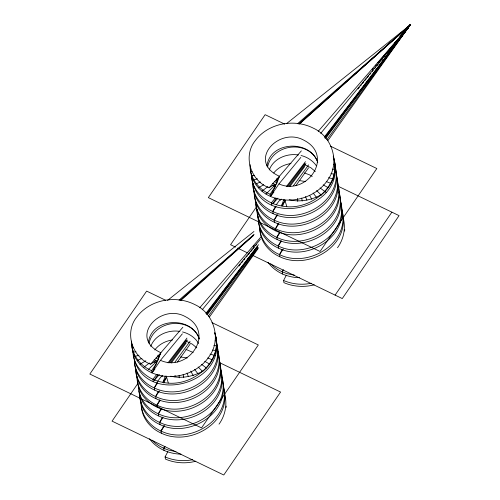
<?xml version="1.0" encoding="UTF-8"?>
<svg xmlns="http://www.w3.org/2000/svg" width="500" height="500" viewBox="0 0 500 500"><rect width="100%" height="100%" fill="white"/><g stroke="black" fill="none" stroke-linecap="round" stroke-linejoin="round"><path stroke-width="0.75" d="M148.431 342.463C151.294 317.425 192.125 315.706 199.275 339.119M266.938 166.044C269.794 141 310.625 139.281 317.775 162.7M215.538 335.981C228.519 385.637 141.387 406.806 133.381 354.919M226.119 407.506L226.244 406.094M334.044 159.562C347.019 209.219 259.887 230.387 251.881 178.5M344.619 231.081L344.75 229.675M174.919 376.887L175.075 375.387M165.312 376.069L162.938 382.331C147.413 380 132.581 367.013 132.938 350.487M283.812 199.65L281.438 205.912C265.919 203.575 251.081 190.594 251.438 174.062M150.75 346.388C154.931 334.988 168.45 329.462 179.894 331.413M269.256 169.963C273.438 158.562 286.95 153.038 298.394 154.994M131.925 344.019C131.644 356.669 140.612 367.938 151.919 372.819L156.606 363.212L160.881 352.694L182.85 327.287M250.425 167.594C250.15 180.25 259.113 191.519 270.419 196.394L275.113 186.794L279.387 176.275L301.35 150.869M163.869 383.056L166.25 377.331M282.669 205.919L284.75 200.906M216.169 342.619C228.025 377.056 184.125 404.462 154.619 390.069L154.281 387.912L157.375 381.95M217.763 351.906C228.738 386.213 185.256 412.925 155.969 398.694L155.631 396.538L158.381 391.238M219.594 361.863C228.656 395.481 186.15 421.587 157.319 407.319L156.981 405.163L159.731 399.862M220.219 368.5C232.081 402.938 188.181 430.344 158.669 415.95L158.331 413.794L161.081 408.488M222.294 379.113C231.356 412.738 188.85 438.844 160.019 424.575L159.681 422.419L162.438 417.113M334.669 166.2C346.531 200.637 302.631 228.044 273.119 213.65L272.781 211.494L275.531 206.188M223.162 386.413C234.144 420.719 190.662 447.431 161.375 433.2L161.038 431.044L163.787 425.737M336.262 175.487C347.244 209.788 303.762 236.5 274.469 222.275L274.131 220.119L276.887 214.812M338.237 186.125C346.606 219.55 304.4 245 275.825 230.9L275.487 228.744L278.238 223.438M180.994 454.131C175.175 454.081 169.425 452.7 164.075 450.45L163.738 448.294L164.769 446.306M338.725 192.075C350.581 226.513 306.681 253.919 277.175 239.525L276.837 237.369L279.587 232.069M195.769 461.231C185.781 463.869 174.919 463.194 165.425 459.075L165.087 456.919L167.838 451.619M340.794 202.694C349.862 236.312 307.35 262.419 278.525 248.15L278.188 245.994L280.938 240.694M341.669 209.994C352.644 244.294 309.163 271.006 279.875 256.775L279.538 254.619L282.288 249.319M299.494 277.706C293.681 277.663 287.925 276.275 282.575 274.031L282.238 271.875L283.269 269.887M314.275 284.806C304.288 287.444 293.425 286.769 283.925 282.656L283.587 280.5L286.337 275.194M161.938 376.788L162.7 375.494M280.444 200.369L281.206 199.075M274.719 184.281L269.069 187.769C250.675 180.931 242.638 156.237 255.263 140.638C268.256 123.069 294.369 118.356 313.463 128.231C332.375 136.838 340.219 162.512 327.95 179.675C315.95 197.931 290.331 205.181 270.419 196.394L270.081 194.237L275.113 186.794L274.719 184.281L272.688 183.244M156.213 360.706L150.569 364.194C132.175 357.35 124.138 332.656 136.756 317.062C149.756 299.494 175.863 294.781 194.963 304.65C213.875 313.263 221.719 338.938 209.444 356.094C197.45 374.356 171.831 381.6 151.919 372.819L151.581 370.662L156.606 363.212L156.213 360.706L154.188 359.663M252.825 183.45C252.819 195.831 261.744 206.694 272.781 211.494L276.137 206.525M134.325 359.869C134.319 372.25 143.244 383.119 154.281 387.912L157.631 382.95M254.106 190.556C253.588 203.475 262.556 215.156 274.131 220.119L277.906 214.531M135.606 366.981C135.081 379.894 144.05 391.575 155.631 396.538L159.4 390.956M255.494 199.944C255.212 212.594 264.181 223.863 275.487 228.744L278.837 223.781M136.988 376.362C136.713 389.019 145.675 400.288 156.981 405.163L160.338 400.2M256.881 209.325C256.869 221.706 265.794 232.569 276.837 237.369L280.188 232.406M138.375 385.75C138.369 398.131 147.294 408.994 158.331 413.794L161.688 408.825M258.156 216.438C257.638 229.35 266.606 241.031 278.188 245.994L281.537 241.031M139.656 392.856C139.137 405.775 148.106 417.456 159.681 422.419L163.038 417.45M259.544 225.819C259.269 238.475 268.231 249.744 279.538 254.619L283.306 249.037M141.006 401.481C140.488 414.4 149.456 426.081 161.038 431.044L164.806 425.456M270.712 263.812L273.719 266.65L277.756 269.513L282.238 271.875L283.494 270.012M152.206 440.231L155.219 443.075L159.25 445.938L163.738 448.294L164.994 446.431M256.55 206.781L230.575 244.719L235.487 247.087M138.044 383.206L112.069 421.138L223.775 475L280.569 392.056L219.444 362.587M300.837 157.419L278.975 183.906L270.419 196.394L273.863 192.169M182.338 333.844L160.469 360.325L151.919 372.819L154.869 369.2M272.625 203.775L276.475 198.15M154.125 380.194L157.969 374.575M335.087 295.113L391.881 212.169M285.056 200.831L281.438 205.912C309.35 212.25 342.987 185.731 333.225 156.081M295.894 185.6L308.538 167.825M327.956 140.538L410.163 25L286.669 123.513M166.55 377.256L162.938 382.331C190.844 388.669 224.488 362.15 214.719 332.5M177.387 362.025L190.037 344.244M209.456 316.956L258.238 248.394M293.488 185.656L308.587 164.869M326.887 139.669L410.15 25.019L297.531 123.737M174.988 362.081L190.087 341.287M208.381 316.094L258.25 247.425M276.294 204.681L280.025 199.669M289.819 186.525L304.744 166.488M325.737 138.319L410.163 25L298.538 123.981M157.787 381.1L161.519 376.094M171.312 362.944L186.244 342.912M207.231 314.738L255.744 249.631M337.525 247.725C343.963 238.881 346.269 226.894 342.681 216.462M219.019 424.144C225.456 415.306 227.769 403.319 224.175 392.881M288.994 186.156L305.925 163.637M325.019 138.244L410.163 25L299.444 123.825M170.487 362.575L187.419 340.056M206.669 314.456L257.506 246.844M287.488 186.506L304.944 163.525M324.762 137.438L410.163 25L299.319 124.044M168.981 362.931L186.444 339.95M206.256 313.856L257.219 246.769M351.081 102.744L352.025 101.5M358.644 92.794L361.006 89.681M364.787 84.712L369.513 78.494M374.237 72.275L378.488 66.675M380.381 64.188L386.994 55.487M387.938 54.244L410.15 25.019L318.206 131.369M224.544 289.731L225.487 288.488M240.138 269.212L242.5 266.106M247.7 259.269L251.006 254.913M255.263 249.319L256.206 248.075M286.506 186.412L305.456 161.675M324.412 136.938L410.163 25L399.531 37.475M168.006 362.837L186.956 338.1M205.906 313.363L258.494 244.713M275.275 197.944L271.431 202.862L271.769 205.019M156.769 374.363L152.931 379.288L153.269 381.444M273.756 172.963C277.9 167.631 284.387 164.456 291 163.544M154.794 349.963C158.931 344.312 165.637 340.906 172.494 339.963M397.569 40.869L410.163 25L399.606 37.544M395.544 43.3L410.163 25L402.625 33.981L410.15 25.019L398.706 39.781L410.163 25L320.712 133.344M401.788 35.3L400.806 36.506L401.769 35.256M358 88.981L359.475 87.169M360.456 85.962L361.444 84.756M362.425 83.55L363.9 81.737M364.888 80.531L366.362 78.725M367.344 77.519L368.819 75.706M369.806 74.5L370.788 73.294M372.262 71.481L373.25 70.275M374.725 68.463L375.712 67.256M376.694 66.05L378.169 64.237M379.156 63.031L380.138 61.825M381.613 60.019L382.6 58.806M384.075 57L385.056 55.794M386.531 53.981L387.519 52.775M388.5 51.569L410.15 25.019L402.756 34.05M239 266.006L240.481 264.194M241.462 262.987L242.938 261.181M243.925 259.975L244.906 258.769M246.381 256.956L247.369 255.75M248.35 254.544L249.825 252.731M250.812 251.525L252.288 249.713M253.269 248.506L254.256 247.3M255.731 245.487L256.712 244.281M202.213 309.769L260.356 239.344M397.681 39.981L398.681 38.788M397.094 40.525L398.6 38.737L397.612 39.962M277.137 181.05L278.15 179.869M372.219 69.513L373.231 68.325M375.256 65.956L376.262 64.769M377.781 62.987L398.519 38.663M158.631 357.475L159.644 356.287M253.212 246.531L254.219 245.344M199.706 307.787L261 236.887M269.069 187.769L279.387 176.275C246.4 161.381 278.869 126.119 303.994 140.275C334.956 156.119 306.619 196.594 278.975 183.906M272.8 203.875L277.962 198.125M150.569 364.194L160.881 352.694C127.894 337.8 160.369 302.544 185.487 316.7C216.45 332.537 188.119 373.019 160.469 360.325M154.3 380.294L159.456 374.544M265.938 194.037L276.562 183.606M148.494 369.412L158.056 360.031M276.031 180.419L279.225 177.55M157.525 356.844L160.719 353.969M180.812 300.462L253.188 235.756M180.037 300.4L253.663 235.113M179.025 300.156L254.119 234.338M167.556 300.419L253.944 231.513M261.9 191.175L267.925 186.569M143.4 367.594L149.425 362.994M258.387 187.862L263.694 184.731M139.887 364.281L145.856 360.763M256.169 183.844L260.45 181.95M137.669 360.262L141.944 358.369M253.875 179.906L257.456 178.787M134.656 356.55L138.95 355.206M311.238 283.263C302.025 285.169 292.238 284.231 283.587 280.5M192.731 459.688C183.525 461.587 173.731 460.656 165.087 456.919M251.531 175.844L254.488 175.275M133.025 352.269L135.988 351.7M333.525 164.494L335.025 164.375M250.6 171.388L252.1 171.269M215.025 340.919L216.525 340.8M132.1 347.812L133.6 347.694M332.3 169.188L335.294 169.294M213.8 345.613L216.788 345.712M299.088 180.544L305.738 181.569M180.581 356.969L187.237 357.994M294.538 275.188L287.1 273.688L282.238 271.875M176.038 451.613L168.594 450.106L163.738 448.294M331 173.644L334.075 174.106M212.5 350.069L215.569 350.525M289.244 199.756C300.375 202.431 312.4 200.056 322.131 194.175A42.256 36.188 -8.9 0 0 333.306 156.906M170.744 376.181C181.869 378.856 193.894 376.481 203.631 370.594A42.256 36.188 -8.9 0 0 214.8 333.325M328.5 177.675L333.675 179.088M210 354.094L215.169 355.506M301.044 155.506C307.156 156.981 312.775 160.6 316.388 165.787M304.387 172.944L309.394 174.781L312.25 176.4M182.537 331.931C189.119 333.537 195.275 337.6 198.669 343.55M185.888 349.363L193.175 352.5M272.781 211.494C301.613 225.756 344.119 199.65 335.056 166.031M274.131 220.119C302.962 234.387 345.475 208.275 336.406 174.656M275.487 228.744C304.312 243.012 346.825 216.906 337.756 183.281M276.837 237.369C305.663 251.637 348.175 225.531 339.106 191.906M278.188 245.994C307.013 260.262 349.525 234.156 340.456 200.531M279.538 254.619C308.363 268.888 350.875 242.781 341.812 209.163M154.281 387.912C183.106 402.181 225.619 376.075 216.55 342.45M155.631 396.538C184.456 410.806 226.969 384.7 217.906 351.081M156.981 405.163C185.812 419.431 228.319 393.325 219.256 359.706M158.331 413.794C187.162 428.056 229.669 401.95 220.606 368.331M159.681 422.419C188.512 436.688 231.019 410.575 221.956 376.956M161.038 431.044C189.862 445.312 232.375 419.206 223.306 385.581M326.238 181.531L330.419 183.238M207.731 357.95L211.919 359.656M304.975 164.869L310.9 167.775L315.331 171.494M186.475 341.294L192.394 344.2L196.825 347.919M284.719 124.125L265.131 114.681L208.337 197.625L320.044 251.481L376.838 168.538L330.469 146.181M337.95 186.163L399.069 215.631L342.275 298.575L251.65 254.881M237.6 248.106L247.431 252.85M165.519 300.206L146.631 291.1L89.838 374.044L201.544 427.906L258.331 344.963L211.969 322.606M272.406 185.406L275.113 186.794M153.906 361.825L156.606 363.212M270.081 194.237C258.5 189.275 249.531 177.594 250.056 164.681M273.119 213.65C261.544 208.688 252.575 197.006 253.094 184.088M274.469 222.275C263.169 217.394 254.2 206.125 254.481 193.475M275.825 230.9C265.269 226.269 256.569 216.188 255.938 204.375M277.175 239.525C267.031 235.069 258.769 225.725 257.356 214.519M278.525 248.15C266.944 243.188 257.975 231.506 258.494 218.594M279.875 256.775C269.088 252.062 260.25 241.6 259.956 229.494M282.575 274.031C276.869 271.381 271.675 267.494 268.031 262.319M151.581 370.662C140 365.7 131.031 354.019 131.55 341.1M154.619 390.069C143.038 385.106 134.069 373.425 134.594 360.506M155.969 398.694C144.662 393.819 135.7 382.55 135.975 369.894M157.319 407.319C146.531 402.606 137.694 392.144 137.4 380.037M158.669 415.95C148.531 411.494 140.262 402.15 138.856 390.944M160.019 424.575C148.444 419.613 139.475 407.931 139.994 395.012M161.375 433.2C150.581 428.488 141.744 418.019 141.45 405.919M164.075 450.45C158.369 447.806 153.169 443.919 149.531 438.744M323.212 184.875L327.95 187.537M204.706 361.3L209.444 363.963M274.556 181.506L277.094 183.088L276.419 178.775M156.05 357.931L157.956 359.113M320.081 187.938L326.169 192.5M201.575 364.363L206.444 368.006M316.631 190.575L321.413 195.281M198.131 366.994L202.906 371.706M313.144 192.994L316.413 197.281M194.638 369.419L197.906 373.706M309.619 195.356L311.819 199.338M190.75 371.112L193.319 375.756M305.556 196.6L306.863 200.119M187.056 373.025L188.363 376.544M284.75 199.638L286.794 206.537M166.244 376.056L168.287 382.962M301.656 198.088L302.256 201.019M183.15 374.513L183.756 377.438M157.912 355.194L158.588 359.506M297.575 198.388L297.725 201.375M179.112 375.556L179.225 377.794M257.144 209.963L257.25 212.244M138.644 386.388L138.75 388.663M149.106 343.438A25.75 22.05 -8.9 0 1 172.738 323.569A25.75 22.05 -8.9 0 1 199.163 338.4M267.613 167.019A25.75 22.05 -8.9 0 1 291.238 147.15A25.75 22.05 -8.9 0 1 317.663 161.981M401.675 35.194L400.175 36.987L401.625 35.181M395.588 42.312L394.588 43.506L395.606 42.35"/></g></svg>
